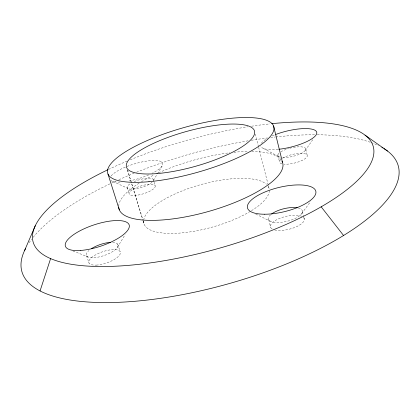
<?xml version="1.0" encoding="UTF-8"?>
<svg xmlns="http://www.w3.org/2000/svg" width="420" height="420" viewBox="0 0 420 420"><rect width="100%" height="100%" fill="white"/><g stroke="black" fill="none" stroke-linecap="round" stroke-linejoin="round"><path stroke-width="0.32" stroke-dasharray="2.1 1.58" d="M153.463 180.353L157.117 174.295M157.447 173.744L162.099 166.031M117.442 247.322L125.108 234.67M305.219 150.497L313.614 138.49M301.765 213.507L310.511 201.632M72.97 250.945L87.906 256.904M113.053 181.493L127.659 188.333M255.796 214.1L270.17 221.151M263.519 148.459L279.373 156.933M86.562 255.775L89.04 263.125M117.695 244.088L120.052 251.407M127.097 187.409L129.029 193.631M127.449 169.922L143.036 220.411M143.231 221.036L144.386 224.779M127.46 170.006L142.527 218.815M143.304 221.319L143.687 222.569M153.358 179.75L153.919 181.624M154.103 182.243L155.227 185.987A13.655 4.1 -17 0 1 136.358 195.295A13.655 4.1 -17 0 1 134.836 188.339A13.655 4.1 -17 0 1 155.227 185.987M268.711 219.807L270.721 227.619M255.287 134.085L258.484 146.674M258.641 147.304L268.228 185.073M268.385 185.703L269.026 188.218M277.846 155.017L279.463 161.558M302.447 211.638L303.623 216.484M303.77 217.088L304.353 219.508M305.765 149.226L307.319 155.831M29.106 242.734A195.473 67.672 -15.7 0 1 31.621 239.269M33.191 237.284A195.473 67.672 -15.7 0 1 110.14 183.761M111.867 182.941A195.473 67.672 -15.7 0 1 115.946 181.052M118.892 179.718A195.473 67.672 -15.7 0 1 134.206 173.171M136.563 172.216A195.473 67.672 -15.7 0 1 248.073 140.816M251.255 140.291A195.473 67.672 -15.7 0 1 267.451 137.939M270.659 137.545A195.473 67.672 -15.7 0 1 275.126 137.03M275.762 136.962A195.473 67.672 -15.7 0 1 314.732 134.752M317.273 134.762A195.473 67.672 -15.7 0 1 370.681 142.396M371.243 142.595A195.473 67.672 -15.7 0 1 378.483 145.598M108.523 169.433A176.631 56.338 -15.7 0 1 127.318 161.018M130.216 159.815A176.631 56.338 -15.7 0 1 247.805 126.793M251.533 126.221A176.631 56.338 -15.7 0 1 269.861 123.874M127.055 166.435A27.526 7.644 -16.9 0 1 159.611 161.023A27.526 7.644 -16.9 0 1 152.171 173.292M148.68 174.919A27.526 7.644 -16.9 0 1 127.906 181.172M120.047 182.075A27.526 7.644 -16.9 0 1 110.628 180.201M111.158 175.943A27.526 7.644 -16.9 0 1 126.483 166.661M278.124 149.341A28.823 8.269 -13.7 0 1 260.715 145.871M261.366 143.315A28.823 8.269 -13.7 0 1 267.225 138.448M272.202 135.938A28.823 8.269 -13.7 0 1 274.601 134.93M118.697 206.026A85.013 26.696 -15.7 0 1 139.277 183.073M141.451 181.734A85.013 26.696 -15.7 0 1 154.198 174.878M158.676 172.783A85.013 26.696 -15.7 0 1 229.64 152.775M233.903 152.287A85.013 26.696 -15.7 0 1 248.094 151.41M251.716 151.405A85.013 26.696 -15.7 0 1 281.038 159.721M134.185 181.613A13.687 4.006 -16.9 0 1 148.139 178.127A13.687 4.006 -16.9 0 1 153.132 180.905M152.014 182.243A13.687 4.006 -16.9 0 1 132.767 189.137A13.687 4.006 -16.9 0 1 130.599 183.466M289.816 148.228A14.333 4.331 -13.6 0 1 305.172 150.559A14.333 4.331 -13.6 0 1 282.513 157.537M280.319 157.232A14.333 4.331 -13.6 0 1 279.158 153.064M280.87 151.809A14.333 4.331 -13.6 0 1 288.64 148.554M112.665 242.356A16.695 5.833 -18.7 0 1 114.629 250.204A16.695 5.833 -18.7 0 1 92.783 257.707A16.695 5.833 -18.7 0 1 88.951 250.499M298.331 208.021A17.462 6.484 -13.6 0 1 297.885 216.972A17.462 6.484 -13.6 0 1 275.252 222.458A17.462 6.484 -13.6 0 1 270.685 214.725M303.86 217.849A17.404 6.625 -13.5 0 1 295.312 227.225A17.404 6.625 -13.5 0 1 274.701 229.96M272.186 229A17.404 6.625 -13.5 0 1 279.053 218.631A17.404 6.625 -13.5 0 1 301.796 216.321M282.461 158.303A14.29 4.431 -13.5 0 1 302.237 153.347A14.29 4.431 -13.5 0 1 303.98 159.432A14.29 4.431 -13.5 0 1 284.141 164.162M281.946 163.832A14.29 4.431 -13.5 0 1 280.76 159.569M269.325 190.538A65.005 22.013 -15.7 0 1 250.751 211.118M250.252 211.417A65.005 22.013 -15.7 0 1 181.246 232.953A65.005 22.013 -15.7 0 1 143.619 220.804M143.682 220.201A65.005 22.013 -15.7 0 1 198.46 185.283A65.005 22.013 -15.7 0 1 266.396 184.233M268.349 186.617A65.005 22.013 -15.7 0 1 269.262 189.352M96.301 265.104A16.643 5.959 -18.8 0 0 120.477 252.898A16.643 5.959 -18.8 0 0 97.046 254.074A16.643 5.959 -18.8 0 0 96.301 265.104"/><path stroke-width="0.63" d="M40.052 290.945L50.61 258.599M24.559 250.593L35.28 225.75M365.064 135.161L387.555 151.064M321.174 206.813L343.56 235.489M108.014 174.122L119.359 209.906M273.556 125.969L282.466 162.209M384.048 148.649A195.473 67.672 -15.7 0 1 226.936 284.214A195.473 67.672 -15.7 0 1 25.683 248.362M381.864 147.352A195.473 67.672 -15.7 0 1 382.972 147.992M271.829 123.669A176.631 56.338 -15.7 0 1 343.88 192.008A176.631 56.338 -15.7 0 1 81.842 265.629A176.631 56.338 -15.7 0 1 107.956 169.706M275.84 134.447A28.823 8.269 -13.7 0 1 316.769 132.405A28.823 8.269 -13.7 0 1 278.764 149.273M281.998 161.18A85.013 26.696 -15.7 0 1 208.21 211.549A85.013 26.696 -15.7 0 1 118.708 207.175M91.655 248.525A16.695 5.833 -18.7 0 1 110.691 242.366M271.556 214.022A17.462 6.484 -13.6 0 1 297.224 207.795M80.787 250.435A33.611 11.151 -18.5 0 0 129.344 226.322A33.611 11.151 -18.5 0 0 81.701 229.924A33.611 11.151 -18.5 0 0 80.787 250.435M264.343 214.221A35.17 12.411 -13.7 0 0 315.945 192.355A35.17 12.411 -13.7 0 0 264.668 192.108A35.17 12.411 -13.7 0 0 264.343 214.221M148.995 181.687A86.247 23.373 -15.7 0 0 274.008 128.405A86.247 23.373 -15.7 0 0 149.205 139.703A86.247 23.373 -15.7 0 0 148.995 181.687M157.033 173.591A66.512 17.986 -15.7 0 0 254.678 132.846A66.512 17.986 -15.7 0 0 159.731 140.632A66.512 17.986 -15.7 0 0 157.033 173.591"/></g></svg>
